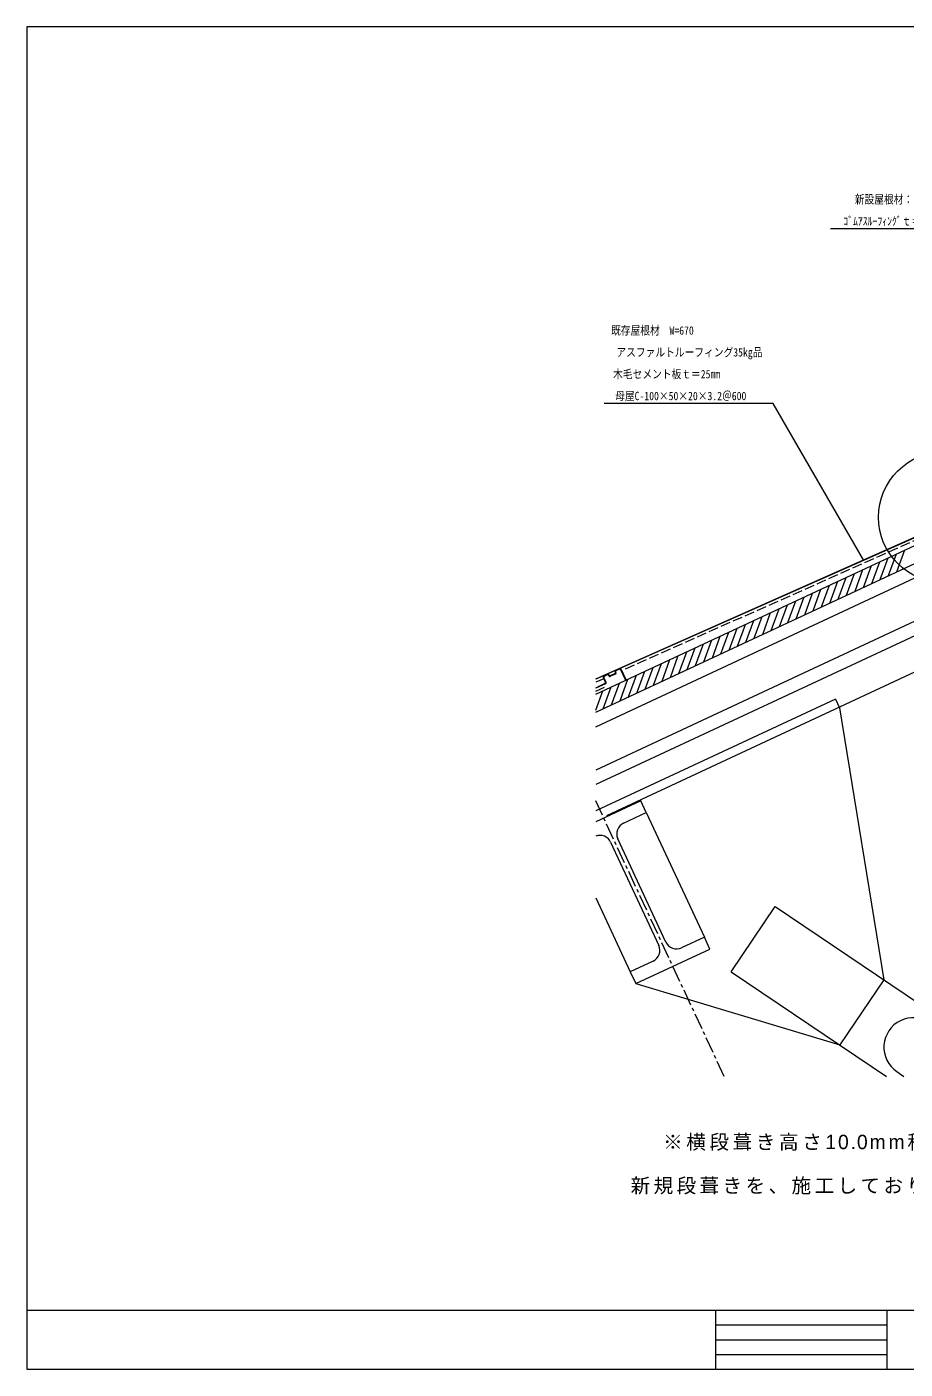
# Model space of a CAD drawing. Units: millimetres, scale not verified. Extents: x -873 to 873, y -615 to 615.
# Drawn here: x -873 to -68, y -615 to 615 of the extents above; entities that cross this region are included whole.
import ezdxf
from ezdxf.enums import TextEntityAlignment as Align

# ---------------------------------------------------------------- set-up
doc = ezdxf.new("R2010")
doc.units = ezdxf.units.MM
doc.header["$LTSCALE"] = 3
doc.linetypes.add('CHAIN1', pattern=[8, 5, -1, 1, -1])
doc.linetypes.add('DASHED3', pattern=[4, 3, -1])
doc.layers.add('0-0_0', color=5, linetype='Continuous', lineweight=18)
doc.layers.add('0-3_LAYER004', color=7, linetype='Continuous', lineweight=18)
doc.styles.add('HGPｺﾞｼｯｸM', font='')
doc.styles.add('ＭＳ ゴシック', font='')
doc.styles.get('HGPｺﾞｼｯｸM').set_extended_font_data('HGPｺﾞｼｯｸM')
doc.styles.get('ＭＳ ゴシック').set_extended_font_data('MS Gothic')

msp = doc.modelspace()

# ---------------------------------------------------------------- linework, layer by layer
at = {"layer": '0-0_0', "color": 4}
for p, q in [((181.166, 429.827), (-136.489, 429.827)), ((-189.128, 269.726), (-344.036, 269.726)), ((-106.091, 125.901), (-189.128, 269.726))]:
    msp.add_line(p, q, dxfattribs=at)
at = {"layer": '0-0_0', "color": 253}
for p, q in [((-351.711, 3.509), (467.806, 385.656)), ((-351.711, -13.042), (474.145, 372.062)), ((-75.631, 115.697), (-68.375, 135.631)), ((-98.702, 104.939), (-91.446, 124.872)), ((-91.011, 108.525), (-83.756, 128.459)), ((-83.321, 112.111), (-76.066, 132.045)), ((-121.772, 94.18), (-114.517, 114.114)), ((-114.082, 97.767), (-106.827, 117.7)), ((-106.392, 101.353), (-99.137, 121.286)), ((-152.534, 79.836), (-145.278, 99.77)), ((-144.843, 83.422), (-137.588, 103.356)), ((-137.153, 87.008), (-129.898, 106.942)), ((-129.463, 90.594), (-122.207, 110.528)), ((-175.604, 69.078), (-168.349, 89.012)), ((-167.914, 72.664), (-160.659, 92.598)), ((-160.224, 76.25), (-152.969, 96.184)), ((-206.366, 54.734), (-199.11, 74.668)), ((-198.675, 58.32), (-191.42, 78.254)), ((-190.985, 61.906), (-183.73, 81.84)), ((-183.295, 65.492), (-176.039, 85.426)), ((-229.436, 43.976), (-222.181, 63.91)), ((-221.746, 47.562), (-214.491, 67.496)), ((-214.056, 51.148), (-206.8, 71.082)), ((-260.197, 29.632), (-252.942, 49.566)), ((-252.507, 33.218), (-245.252, 53.152)), ((-244.817, 36.804), (-237.562, 56.738)), ((-237.127, 40.39), (-229.871, 60.324)), ((-283.268, 18.874), (-276.013, 38.808)), ((-275.578, 22.46), (-268.323, 42.394)), ((-267.888, 26.046), (-260.632, 45.98)), ((-306.339, 8.116), (-299.084, 28.05)), ((-298.649, 11.702), (-291.394, 31.636)), ((-290.959, 15.288), (-283.703, 35.222)), ((-337.1, -6.229), (-329.845, 13.705)), ((-329.41, -2.642), (-322.155, 17.291)), ((-321.72, 0.944), (-314.464, 20.877)), ((-314.029, 4.53), (-306.774, 24.463)), ((-351.711, -11.285), (-345.225, 6.533)), ((-344.791, -9.815), (-337.535, 10.119)), ((-132.049, -0.978), (-351.711, -103.408)), ((-305.342, -104.957), (-252.092, -219.152)), ((-351.711, -182.984), (-320.065, -250.848)), ((-227.497, -250.843), (-187.235, -191.152)), ((-187.235, -191.152), (11.734, -325.359)), ((-227.497, -250.843), (-85.358, -346.717)), ((-87.75, -258.255), (-128.012, -317.946)), ((-314.994, -261.724), (-128.012, -317.946)), ((-75.724, -342.359), (-69.264, -346.717))]:
    msp.add_line(p, q, dxfattribs=at)
at = {"layer": '0-0_0', "color": 7}
for p, q in [((-351.711, -26.282), (479.217, 361.186)), ((494.431, 328.559), (-351.711, -66.004)), ((-351.711, 17.667), (21.809, 183.653)), ((22.012, 183.196), (-351.508, 17.21)), ((-333.504, 25.24), (-330.06, 26.846)), ((-329.849, 26.392), (-333.293, 24.786)), ((-328.919, 26.054), (-324.354, 16.266)), ((-328.465, 26.265), (-323.901, 16.477)), ((-351.711, 9.467), (-342.95, 13.553)), ((-342.739, 13.1), (-351.5, 9.014)), ((-344.779, 18.658), (-342.708, 14.217)), ((-342.255, 14.428), (-344.326, 18.869)), ((-340.755, 21.859), (-344.198, 20.253)), ((-340.543, 21.406), (-343.987, 19.8)), ((-339.498, 20.348), (-339.879, 21.164)), ((-339.426, 21.375), (-339.045, 20.559)), ((-333.849, 22.431), (-338.381, 20.317)), ((-333.638, 21.977), (-338.169, 19.864)), ((-333.988, 23.911), (-333.607, 23.095)), ((-333.154, 23.306), (-333.535, 24.122)), ((-85.077, -561), (-85.077, -615))]:
    msp.add_line(p, q, dxfattribs=at)
at = {"layer": '0-0_0', "color": 2}
for p, q in [((499.502, 317.683), (-351.711, -79.244)), ((-341.518, -107.592), (506.784, 287.977))]:
    msp.add_line(p, q, dxfattribs=at)
at = {"layer": '0-0_0', "color": 3, "linetype": 'DASHED3'}
for p, q in [((23.492, 181.118), (-327.866, 24.98)), ((-344.318, 17.669), (-351.711, 14.384)), ((-351.711, 6.157), (-341.229, 11.045))]:
    msp.add_line(p, q, dxfattribs=at)
at = {"layer": '0-0_0', "color": 6}
for p, q in [((-310.413, -94.081), (-351.711, -113.339)), ((-305.342, -104.957), (-310.413, -94.081)), ((-326.278, -114.719), (-305.342, -104.957)), ((-338.027, -132.115), (-293.906, -226.733)), ((-287.38, -223.69), (-331.502, -129.072)), ((-252.092, -219.152), (-273.028, -228.914)), ((-247.021, -230.027), (-252.092, -219.152)), ((-314.994, -261.724), (-247.021, -230.027)), ((-299.129, -241.086), (-320.065, -250.848)), ((-320.065, -250.848), (-314.994, -261.724))]:
    msp.add_line(p, q, dxfattribs=at)
at = {"layer": '0-0_0', "color": 7, "linetype": 'CHAIN1'}
msp.add_line((-233.984, -346.717), (-351.711, -94.251), dxfattribs=at)
at = {"layer": '0-0_0', "color": 7}
msp.add_lwpolyline([(-873, -615), (873, -615), (873, 615), (-873, 615)], close=True, dxfattribs=at)
at = {"layer": '0-0_0', "color": 253}
msp.add_lwpolyline([(-132.049, -0.978), (-128.246, -9.135), (-87.75, -258.255)], dxfattribs=at)
at = {"layer": '0-0_0', "color": 4}
msp.add_circle((-32.574, 165.638), 60, dxfattribs=at)
at = {"layer": '0-0_0', "color": 7}
for centre, radius, start, end in [((-333.081, 24.333), 1, 115, 205), ((-333.081, 24.333), 0.5, 115, 205), ((-329.553, 25.758), 1.2, 25, 115), ((-329.553, 25.758), 0.7, 25, 115), ((-343.691, 19.165), 1.2, 115, 205), ((-343.691, 19.165), 0.7, 115, 205), ((-343.161, 14.006), 0.5, 295, 25), ((-343.161, 14.006), 1, 295, 25), ((-340.332, 20.952), 1, 25, 115), ((-340.332, 20.952), 0.5, 25, 115), ((-338.592, 20.771), 1, 205, 295), ((-338.592, 20.771), 0.5, 205, 295), ((-334.061, 22.884), 0.5, 295, 25), ((-334.061, 22.884), 1, 295, 25)]:
    msp.add_arc(centre, radius, start, end, dxfattribs=at)
at = {"layer": '0-0_0', "color": 6}
for centre, start, end in [((-321.713, -124.508), 115, 205), ((-347.815, -136.679), 25, 111.14473), ((-303.694, -231.298), 295, 25), ((-277.592, -219.126), 205, 295)]:
    msp.add_arc(centre, 10.8, start, end, dxfattribs=at)
at = {"layer": '0-0_0', "color": 253}
msp.add_arc((-60.626, -319.975), 27, 56, 236, dxfattribs=at)
at = {"layer": '0-3_LAYER004'}
for p, q in [((-873, -561), (873, -561)), ((-242.1, -561), (-242.1, -615)), ((-242.1, -574.5), (-85.077, -574.5)), ((-242.1, -588), (-85.077, -588)), ((-242.1, -601.5), (-85.077, -601.5))]:
    msp.add_line(p, q, dxfattribs=at)

# ---------------------------------------------------------------- texts
at = {"layer": '0-0_0', "color": 3, "style": 'ＭＳ ゴシック', "width": 0.85}
for s, p in [('新設屋根材：KKﾙｰﾌ\u3000段葺き2F型ｔ＝0.4㎜（働き幅W3/670==223）', (-114.364, 450.702)), ('ｺﾞﾑｱｽﾙｰﾌｨﾝｸﾞｔ＝1.0㎜\u3000粘着仕様', (-124.864, 430.702)), ('既存屋根材\u3000W=670', (-337.661, 330.601)), ('アスファルトルーフィング35㎏品', (-332.786, 310.601)), ('木毛セメント板ｔ＝25㎜', (-335.786, 290.601)), ('母屋C-100×50×20×3.2＠600', (-333.911, 270.601))]:
    msp.add_text(s, height=7.698, dxfattribs=at).set_placement(p, align=Align.BOTTOM_LEFT)
at = {"layer": '0-0_0', "color": 7, "char_height": 13.2, "attachment_point": 7, "style": 'HGPｺﾞｼｯｸM'}
for s, insert in [('\\T1.18;※横段葺き高さ10.0mm程度の段葺きを、野地板・母屋を新設することなく', (-290, -414.928)), ('\\T1.17;新規段葺きを、施工しております。', (-319.75, -454.928))]:
    msp.add_mtext(s, dxfattribs=dict(at, insert=insert))

doc.saveas('drawing.dxf')
